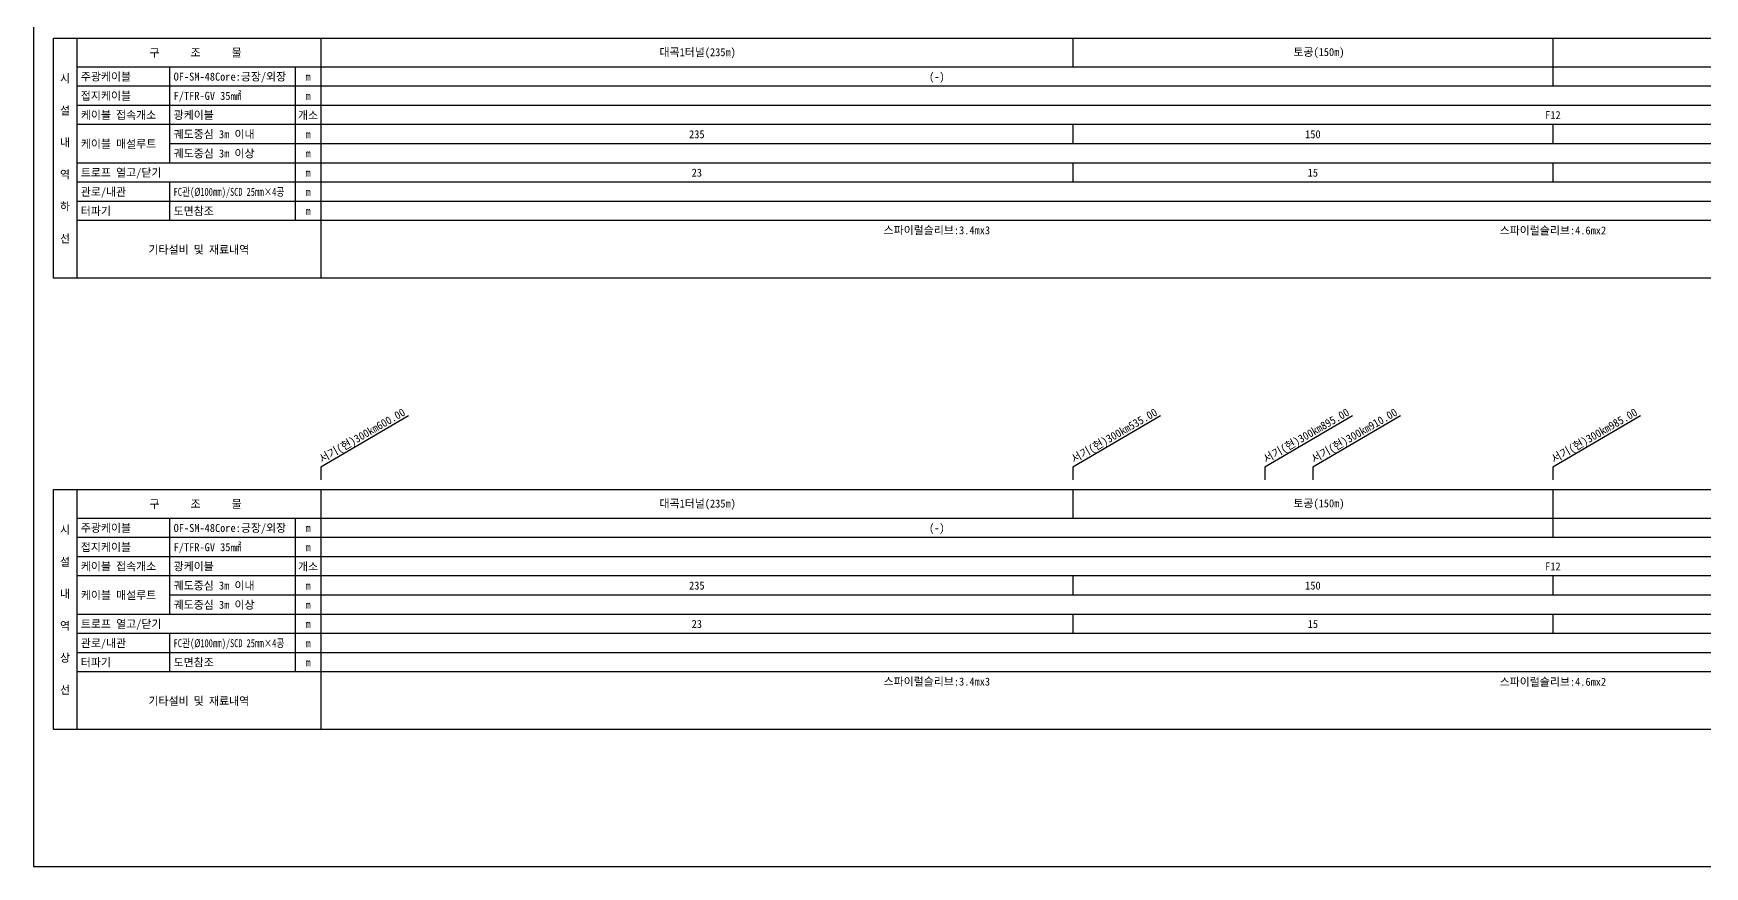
# Model space of a CAD drawing. Header units: millimetres. Extents: x 1510 to 2306, y 1103 to 1807.
# Drawn here: x 1510 to 2032, y 1103 to 1363 of the extents above; entities that cross this region are included whole.
import ezdxf
from ezdxf.enums import TextEntityAlignment as Align

# ---------------------------------------------------------------- set-up
doc = ezdxf.new("R2010")
doc.units = ezdxf.units.MM
doc.header["$LTSCALE"] = 10
doc.header["$MEASUREMENT"] = 0
for name, color, linetype in [('TT-TABL-LIN1', 4, 'Continuous'), ('TT-TABL-LIN2', 1, 'Continuous'), ('TT-TABL-TEX1', 6, 'Continuous'), ('TT-TABL-TEX2', 3, 'Continuous'), ('TZ-LEAL', 1, 'Continuous'), ('TZ-LEAT', 3, 'Continuous')]:
    doc.layers.add(name, color=color, linetype=linetype)
doc.layers.add('TX-PAPR', color=2, linetype='Continuous', plot=False)
doc.styles.get("Standard").update_dxf_attribs({"font": 'GulimChe.ttf'})

# ---------------------------------------------------------------- blocks, each defined once
blk = doc.blocks.new('JD-경부고속하선표_190503')
at = {"layer": 'TT-TABL-LIN1'}
blk.add_lwpolyline([(2, 114), (785.58, 114), (785.58, 39), (2, 39)], close=True, dxfattribs=at)
at = {"layer": 'TT-TABL-LIN2'}
for p, q in [((85.58, 114), (85.58, 39)), ((77.58, 105), (77.58, 57))]:
    blk.add_line(p, q, dxfattribs=at)
for points in [[(9.33, 114), (9.33, 39)], [(785.58, 105), (9.33, 105)], [(38.33, 105), (38.33, 75)], [(785.58, 99), (9.33, 99)], [(785.58, 93), (9.33, 93)], [(785.58, 87), (9.33, 87)], [(785.58, 81), (38.33, 81)], [(785.58, 75), (9.33, 75)], [(785.58, 69), (9.33, 69)], [(38.33, 69), (38.33, 57)], [(785.58, 63), (9.33, 63)], [(785.58, 57), (9.33, 57)]]:
    blk.add_lwpolyline(points, dxfattribs=at)
at = {"layer": 'TT-TABL-TEX1'}
for s, p in [('구      조      물', (46.45, 109.5)), ('시', (5.66, 101.5)), ('설', (5.66, 91.5)), ('내', (5.66, 81.5)), ('역', (5.66, 71.5)), ('하', (5.66, 61.5)), ('선', (5.66, 51.5))]:
    blk.add_text(s, height=2.5, rotation=0, dxfattribs=at).set_placement(p, align=Align.MIDDLE)
at = {"layer": 'TT-TABL-TEX2'}
for s, p in [('주광케이블', (10.59, 102)), ('OF-SM-48Core:긍장/외장', (39.59, 102)), ('접지케이블', (10.59, 96)), ('F/TFR-GV 35㎟', (39.59, 96)), ('케이블 접속개소', (10.59, 90)), ('광케이블', (39.59, 90)), ('궤도중심 3m 이내', (39.59, 84)), ('케이블 매설루트', (10.59, 81)), ('궤도중심 3m 이상', (39.59, 78)), ('트로프 열고/닫기', (10.59, 72)), ('관로/내관', (10.59, 66)), ('터파기', (10.59, 60)), ('도면참조', (39.59, 60))]:
    blk.add_text(s, height=2.5, rotation=0, dxfattribs=at).set_placement(p, align=Align.MIDDLE_LEFT)
for s, p in [('m', (81.58, 102)), ('m', (81.58, 96)), ('m', (81.58, 96)), ('개소', (81.58, 90)), ('m', (81.58, 84)), ('m', (81.58, 78)), ('m', (81.58, 72)), ('m', (81.58, 66)), ('m', (81.58, 60)), ('기타설비 및 재료내역', (47.45, 48))]:
    blk.add_text(s, height=2.5, rotation=0, dxfattribs=at).set_placement(p, align=Align.MIDDLE)
at = {"layer": 'TT-TABL-TEX2', "width": 0.8}
blk.add_text('FC관(Ø100㎜)/SCD 25㎜×4공', height=2.5, rotation=0, dxfattribs=at).set_placement((39.59, 66), align=Align.MIDDLE_LEFT)
blk = doc.blocks.new('JD-경부고속상선표_190503')
at = {"layer": 'TT-TABL-LIN1'}
blk.add_lwpolyline([(2, 114), (785.58, 114), (785.58, 39), (2, 39)], close=True, dxfattribs=at)
at = {"layer": 'TT-TABL-LIN2'}
for p, q in [((85.58, 114), (85.58, 39)), ((77.58, 105), (77.58, 57))]:
    blk.add_line(p, q, dxfattribs=at)
for points in [[(9.33, 114), (9.33, 39)], [(785.58, 105), (9.33, 105)], [(38.33, 105), (38.33, 75)], [(785.58, 99), (9.33, 99)], [(785.58, 93), (9.33, 93)], [(785.58, 87), (9.33, 87)], [(785.58, 81), (38.33, 81)], [(785.58, 75), (9.33, 75)], [(785.58, 69), (9.33, 69)], [(38.33, 69), (38.33, 57)], [(785.58, 63), (9.33, 63)], [(785.58, 57), (9.33, 57)]]:
    blk.add_lwpolyline(points, dxfattribs=at)
at = {"layer": 'TT-TABL-TEX1'}
for s, p in [('구      조      물', (46.45, 109.5)), ('시', (5.66, 101.5)), ('설', (5.66, 91.5)), ('내', (5.66, 81.5)), ('역', (5.66, 71.5)), ('상', (5.66, 61.5)), ('선', (5.66, 51.5))]:
    blk.add_text(s, height=2.5, rotation=0, dxfattribs=at).set_placement(p, align=Align.MIDDLE)
at = {"layer": 'TT-TABL-TEX2'}
for s, p in [('주광케이블', (10.59, 102)), ('OF-SM-48Core:긍장/외장', (39.59, 102)), ('접지케이블', (10.59, 96)), ('F/TFR-GV 35㎟', (39.59, 96)), ('케이블 접속개소', (10.59, 90)), ('광케이블', (39.59, 90)), ('궤도중심 3m 이내', (39.59, 84)), ('케이블 매설루트', (10.59, 81)), ('궤도중심 3m 이상', (39.59, 78)), ('트로프 열고/닫기', (10.59, 72)), ('관로/내관', (10.59, 66)), ('터파기', (10.59, 60)), ('도면참조', (39.59, 60))]:
    blk.add_text(s, height=2.5, rotation=0, dxfattribs=at).set_placement(p, align=Align.MIDDLE_LEFT)
for s, p in [('m', (81.58, 102)), ('m', (81.58, 96)), ('m', (81.58, 96)), ('개소', (81.58, 90)), ('m', (81.58, 84)), ('m', (81.58, 78)), ('m', (81.58, 72)), ('m', (81.58, 66)), ('m', (81.58, 60)), ('기타설비 및 재료내역', (47.45, 48))]:
    blk.add_text(s, height=2.5, rotation=0, dxfattribs=at).set_placement(p, align=Align.MIDDLE)
at = {"layer": 'TT-TABL-TEX2', "width": 0.8}
blk.add_text('FC관(Ø100㎜)/SCD 25㎜×4공', height=2.5, rotation=0, dxfattribs=at).set_placement((39.59, 66), align=Align.MIDDLE_LEFT)

msp = doc.modelspace()

# ---------------------------------------------------------------- linework, layer by layer
at = {"layer": 'TT-TABL-LIN2'}
for p, q in [((1834.68, 1361.87), (1834.68, 1352.87)), ((1984.68, 1361.87), (1984.68, 1352.87)), ((1834.68, 1220.85), (1834.68, 1211.85)), ((1984.68, 1220.85), (1984.68, 1211.85))]:
    msp.add_line(p, q, dxfattribs=at)
at = {"layer": 'TX-PAPR'}
msp.add_lwpolyline([(1509.89, 1103.05), (2305.89, 1103.05), (2305.89, 1619.05), (1509.89, 1619.05)], close=True, dxfattribs=at)
at = {"layer": 'TZ-LEAL'}
for points in [[(1984.68, 1352.87), (1984.68, 1346.87)], [(1834.68, 1334.87), (1834.68, 1328.87)], [(1984.68, 1334.87), (1984.68, 1328.87)], [(1834.68, 1322.87), (1834.68, 1316.87)], [(1984.68, 1322.87), (1984.68, 1316.87)], [(1627.07, 1243.87), (1599.68, 1227.85), (1599.68, 1223.85)], [(1862.07, 1243.87), (1834.68, 1227.85), (1834.68, 1223.85)], [(1922.07, 1243.87), (1894.68, 1227.85), (1894.68, 1223.85)], [(1937.07, 1243.87), (1909.68, 1227.85), (1909.68, 1223.85)], [(2012.07, 1243.87), (1984.68, 1227.85), (1984.68, 1223.85)], [(1984.68, 1211.85), (1984.68, 1205.85)], [(1834.68, 1193.85), (1834.68, 1187.85)], [(1984.68, 1193.85), (1984.68, 1187.85)], [(1834.68, 1181.85), (1834.68, 1175.85)], [(1984.68, 1181.85), (1984.68, 1175.85)]]:
    msp.add_lwpolyline(points, dxfattribs=at)

# ---------------------------------------------------------------- block references
at = {"layer": 'TT-TABL-LIN2'}
for name, p in [('JD-경부고속하선표_190503', (1514.11, 1247.87)), ('JD-경부고속상선표_190503', (1514.11, 1106.85))]:
    msp.add_blockref(name, p, dxfattribs=at)

# ---------------------------------------------------------------- texts
at = {"layer": 'TT-TABL-TEX2'}
for s, p in [('대곡1터널(235m)', (1717.44, 1357.37)), ('토공(150m)', (1911.57, 1357.37)), ('스파이럴슬리브:4.6mx2', (1984.68, 1301.87)), ('대곡1터널(235m)', (1717.44, 1216.35)), ('토공(150m)', (1911.57, 1216.35)), ('스파이럴슬리브:4.6mx2', (1984.68, 1160.85))]:
    msp.add_text(s, height=2.5, dxfattribs=at).set_placement(p, align=Align.MIDDLE)
for s, p in [('(-)', (1792.18, 1349.87)), ('F12', (1984.68, 1337.87)), ('235', (1717.18, 1331.87)), ('150', (1909.68, 1331.87)), ('23', (1717.18, 1319.87)), ('15', (1909.68, 1319.87)), ('스파이럴슬리브:3.4mx3', (1792.18, 1301.87)), ('(-)', (1792.18, 1208.85)), ('F12', (1984.68, 1196.85)), ('235', (1717.18, 1190.85)), ('150', (1909.68, 1190.85)), ('23', (1717.18, 1178.85)), ('15', (1909.68, 1178.85)), ('스파이럴슬리브:3.4mx3', (1792.18, 1160.85))]:
    msp.add_text(s, height=2.5, dxfattribs=at).set_placement(p, align=Align.MIDDLE_CENTER)
at = {"layer": 'TZ-LEAT'}
for s, p in [('서기(현)300km600.00', (1613.18, 1236.64)), ('서기(현)300km535.00', (1848.18, 1236.64)), ('서기(현)300km895.00', (1908.18, 1236.64)), ('서기(현)300km910.00', (1923.18, 1236.64)), ('서기(현)300km985.00', (1998.18, 1236.64))]:
    msp.add_text(s, height=2.5, rotation=30, dxfattribs=at).set_placement(p, align=Align.CENTER)

doc.saveas('drawing.dxf')
